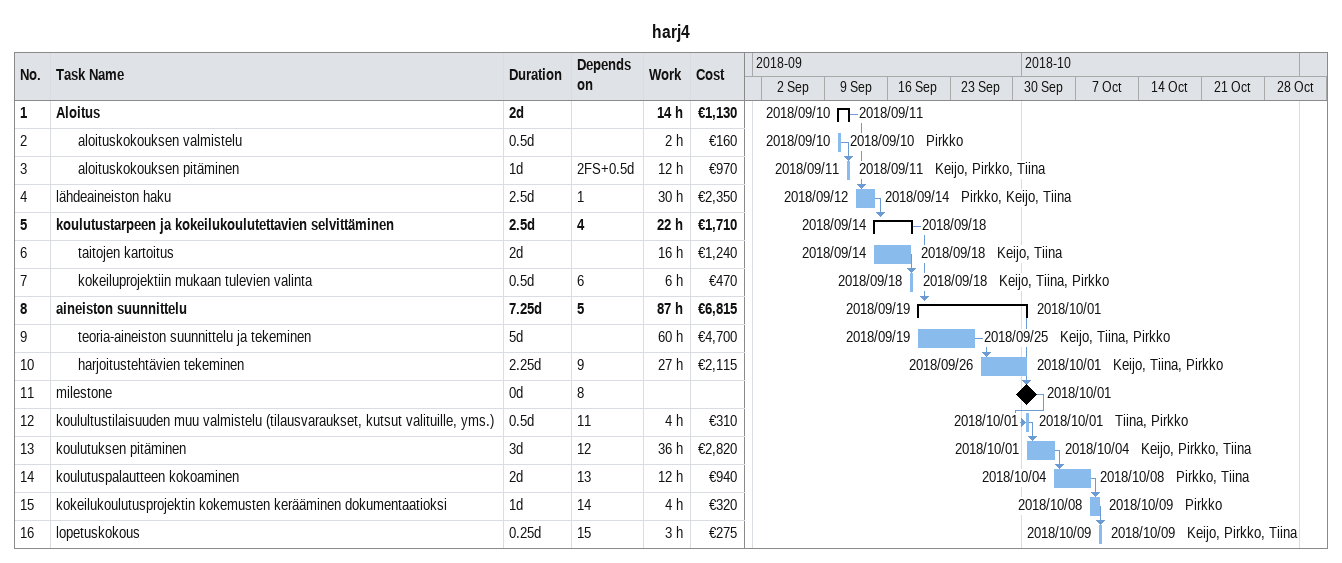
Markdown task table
harj4

| ID | Level | Task | Duration | Start | Finish | Predecessors | Resources | Work (h) | Cost (€) |
|---|---|---|---|---|---|---|---|---|---|
| 1 | 1 | **Aloitus** | 2d | 2018-09-10 | 2018-09-11 |  |  | 14 | 1130 |
| 2 | 2 | aloituskokouksen valmistelu | 0.5d | 2018-09-10 | 2018-09-10 |  | Pirkko | 2 | 160 |
| 3 | 2 | aloituskokouksen pitäminen | 1d | 2018-09-11 | 2018-09-11 | 2FS+0.5d | Keijo, Pirkko, Tiina | 12 | 970 |
| 4 | 1 | lähdeaineiston haku | 2.5d | 2018-09-12 | 2018-09-14 | 1 | Pirkko, Keijo, Tiina | 30 | 2350 |
| 5 | 1 | **koulutustarpeen ja kokeilukoulutettavien selvittäminen** | 2.5d | 2018-09-14 | 2018-09-18 | 4 |  | 22 | 1710 |
| 6 | 2 | taitojen kartoitus | 2d | 2018-09-14 | 2018-09-18 |  | Keijo, Tiina | 16 | 1240 |
| 7 | 2 | kokeiluprojektiin mukaan tulevien valinta | 0.5d | 2018-09-18 | 2018-09-18 | 6 | Keijo, Tiina, Pirkko | 6 | 470 |
| 8 | 1 | **aineiston suunnittelu** | 7.25d | 2018-09-19 | 2018-10-01 | 5 |  | 87 | 6815 |
| 9 | 2 | teoria-aineiston suunnittelu ja tekeminen | 5d | 2018-09-19 | 2018-09-25 |  | Keijo, Tiina, Pirkko | 60 | 4700 |
| 10 | 2 | harjoitustehtävien tekeminen | 2.25d | 2018-09-26 | 2018-10-01 | 9 | Keijo, Tiina, Pirkko | 27 | 2115 |
| 11 | 1 | milestone | 0d | 2018-10-01 | 2018-10-01 | 8 |  |  |  |
| 12 | 1 | koulultustilaisuuden muu valmistelu (tilausvaraukset, kutsut valituille, yms.) | 0.5d | 2018-10-01 | 2018-10-01 | 11 | Tiina, Pirkko | 4 | 310 |
| 13 | 1 | koulutuksen pitäminen | 3d | 2018-10-01 | 2018-10-04 | 12 | Keijo, Pirkko, Tiina | 36 | 2820 |
| 14 | 1 | koulutuspalautteen kokoaminen | 2d | 2018-10-04 | 2018-10-08 | 13 | Pirkko, Tiina | 12 | 940 |
| 15 | 1 | kokeilukoulutusprojektin kokemusten kerääminen dokumentaatioksi | 1d | 2018-10-08 | 2018-10-09 | 14 | Pirkko | 4 | 320 |
| 16 | 1 | lopetuskokous | 0.25d | 2018-10-09 | 2018-10-09 | 15 | Keijo, Pirkko, Tiina | 3 | 275 |
